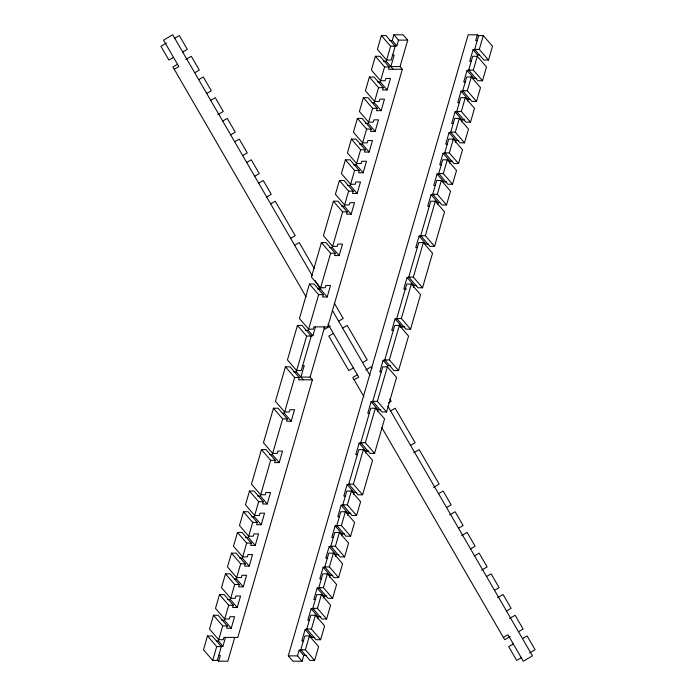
<?xml version="1.0" encoding="UTF-8"?>
<svg xmlns="http://www.w3.org/2000/svg" width="696" height="696" viewBox="0 0 696 696"><rect width="100%" height="100%" fill="white"/><g stroke="black" fill="none" stroke-linecap="round" stroke-linejoin="round"><path stroke-width="1.04" d="M207.495 635.953L203.502 649.751L212.706 660.417L217.309 660.417L221.311 646.619L212.106 635.953L207.495 635.953L216.7 646.619L221.311 646.619M312.408 379.79L298.593 379.79L299.263 377.484L290.049 366.818L285.447 366.818L275.451 401.322L284.655 411.988L289.266 411.988L289.936 409.683L294.538 409.683L291.206 421.193L286.595 421.193L287.265 418.888L278.061 408.23L273.458 408.23L263.462 442.726L272.667 453.392L277.278 453.392L277.939 451.086L282.55 451.086L279.218 462.596L274.607 462.596L275.277 460.3L266.072 449.633L261.461 449.633L251.474 484.129L260.678 494.795L265.28 494.795L265.95 492.498L270.553 492.498L267.22 504L262.618 504L263.279 501.703L254.075 491.037L249.472 491.037L245.47 504.835L254.675 515.501L259.286 515.501L259.956 513.196L264.558 513.196L261.226 524.706L256.615 524.706L257.285 522.4L248.08 511.734L243.478 511.734L239.476 525.532L248.681 536.198L253.292 536.198L253.953 533.902L258.564 533.902L255.232 545.403L250.621 545.403L251.291 543.106L242.086 532.44L237.475 532.44L233.482 546.238L242.686 556.904L247.289 556.904L247.959 554.599L252.57 554.599L249.238 566.109L244.627 566.109L245.296 563.803L236.092 553.146L231.481 553.146L227.488 566.944L236.692 577.602L241.295 577.602L241.964 575.305L246.567 575.305L243.235 586.806L238.632 586.806L239.293 584.51L230.089 573.843L225.487 573.843L221.493 587.642L230.698 598.308L235.3 598.308L235.97 596.002L240.572 596.002L237.24 607.512L232.638 607.512L233.299 605.216L224.095 594.549L219.492 594.549L215.49 608.347L224.695 619.014L229.306 619.014L229.967 616.708L234.578 616.708L231.246 628.218L226.635 628.218L227.305 625.913L218.1 615.247L213.489 615.247L209.496 629.045L218.701 639.711L223.312 639.711L223.973 637.414L237.797 637.414L312.408 379.79L310.111 377.119L300.898 377.119L304.23 365.618L302.386 365.618M297.436 325.415L287.448 359.919L296.653 370.585L301.255 370.585L311.251 336.081L302.047 325.415L297.436 325.415L306.64 336.081L311.251 336.081M402.349 69.252L388.533 69.252L389.203 66.955L379.999 56.289L375.388 56.289L371.394 70.087L380.599 80.753L385.201 80.753L385.871 78.448L390.473 78.448L387.141 89.958L382.539 89.958L383.2 87.653L373.996 76.986L369.393 76.986L365.391 90.784L374.605 101.451L379.207 101.451L379.877 99.154L384.479 99.154L381.147 110.655L376.545 110.655L377.206 108.358L368.001 97.692L363.399 97.692L359.397 111.49L368.602 122.157L373.213 122.157L373.874 119.851L378.485 119.851L375.153 131.361L370.542 131.361L371.212 129.056L362.007 118.398L357.396 118.398L353.403 132.196L362.607 142.854L367.218 142.854L367.88 140.557L372.49 140.557L369.158 152.067L364.547 152.067L365.217 149.762L356.013 139.096L351.402 139.096L347.408 152.894L356.613 163.56L361.215 163.56L361.885 161.255L366.488 161.255L363.155 172.765L358.553 172.765L359.223 170.468L350.018 159.802L345.407 159.802L341.414 173.6L350.619 184.266L355.221 184.266L355.891 181.96L360.493 181.96L357.161 193.471L352.559 193.471L353.22 191.165L344.015 180.499L339.413 180.499L335.411 194.297L344.624 204.963L349.227 204.963L349.897 202.666L354.499 202.666L351.167 214.168L346.565 214.168L347.226 211.871L338.021 201.205L333.419 201.205L323.423 235.7L332.627 246.367L337.238 246.367L337.899 244.07L342.51 244.07L339.178 255.571L334.567 255.571L335.237 253.274L326.032 242.608L321.421 242.608L311.434 277.112L320.639 287.77L325.241 287.77L325.911 285.473L330.513 285.473L327.181 296.975L322.579 296.975L323.24 294.678L314.035 284.012L309.433 284.012L299.437 318.516L308.641 329.182L313.252 329.182L313.913 326.876L327.738 326.876L402.349 69.252L400.052 66.59L390.839 66.59L394.171 55.08L392.327 55.08M381.382 35.583L377.389 49.381L386.593 60.047L391.195 60.047L395.197 46.249L385.993 35.583L381.382 35.583L390.587 46.249L395.197 46.249M212.706 660.417L216.7 646.619M225.443 637.623L222.946 646.253L218.344 640.92L222.703 625.913L213.489 615.247M231.246 628.218L224.338 620.214L228.697 605.216L219.492 594.549M230.698 598.308L234.691 584.51L225.487 573.843M243.235 586.806L236.335 578.811L240.685 563.803L231.481 553.146M249.238 566.109L242.33 558.114L246.68 543.106L237.475 532.44M255.232 545.403L248.324 537.408L252.683 522.4L243.478 511.734M261.226 524.706L254.318 516.702L258.677 501.703L249.472 491.037M267.22 504L260.321 496.004L270.666 460.3L261.461 449.633M279.218 462.596L272.31 454.601L282.663 418.888L273.458 408.23M291.206 421.193L284.299 413.198L294.652 377.484L285.447 366.818M303.195 379.79L296.296 371.786L306.64 336.081M315.392 327.085L312.887 335.716L308.285 330.382L318.637 294.678L309.433 284.012M327.181 296.975L320.282 288.979L330.626 253.274L321.421 242.608M339.178 255.571L332.27 247.576L342.623 211.871L333.419 201.205M351.167 214.168L344.259 206.173L348.618 191.165L339.413 180.499M357.161 193.471L350.262 185.467L354.612 170.468L345.407 159.802M363.155 172.765L356.256 164.769L360.606 149.762L351.402 139.096M369.158 152.067L362.251 144.063L366.609 129.056L357.396 118.398M375.153 131.361L368.245 123.366L372.604 108.358L363.399 97.692M381.147 110.655L374.239 102.66L378.598 87.653L369.393 76.986M387.141 89.958L380.242 81.954L384.592 66.955L375.388 56.289M393.136 69.252L386.236 61.257L390.587 46.249M393.901 34.8L398.504 40.133L396.833 45.884L392.231 40.551L393.901 34.8L403.115 34.8L407.717 40.133L400.052 66.59M234.656 637.623L227.827 661.2L218.614 661.2L220.284 655.449L218.44 655.449M310.111 377.119L324.606 327.085M302.099 661.2L297.496 655.867L299.167 650.116L303.769 655.449L302.099 661.2L292.885 661.2L288.283 655.867L468.173 34.8L477.386 34.8L478.7 36.322M307.006 629.41L305.161 629.41L301.829 640.92L303.673 640.92M313.922 608.713L311.155 608.713L307.823 620.214L309.668 620.214M319.916 588.007L317.15 588.007L313.818 599.517L315.662 599.517M324.988 567.31L323.153 567.31L319.821 578.811L321.656 578.811M331.914 546.604L329.147 546.604L325.815 558.114L327.659 558.114M337.908 525.898L335.141 525.898L331.809 537.408L333.654 537.408M343.902 505.2L341.136 505.2L337.804 516.702L339.648 516.702M349.897 484.494L347.139 484.494L343.798 496.004L345.642 496.004M361.894 443.091L359.127 443.091L355.795 454.601L357.64 454.601M372.96 401.688L371.116 401.688L367.784 413.198L369.628 413.198M385.871 360.284L383.113 360.284L379.781 371.786L381.617 371.786M397.868 318.881L395.102 318.881L391.77 330.382L393.614 330.382M409.857 277.478L407.099 277.478L403.767 288.979L406.525 288.979M421.854 236.066L419.088 236.066L415.756 247.576L417.6 247.576M433.843 194.662L431.076 194.662L427.744 206.173L429.589 206.173M439.837 173.965L437.079 173.965L433.747 185.467L435.583 185.467M445.832 153.259L443.074 153.259L439.741 164.769L441.586 164.769M450.912 132.562L449.068 132.562L445.736 144.063L447.58 144.063M457.829 111.856L455.062 111.856L451.73 123.366L453.575 123.366M463.823 91.15L461.057 91.15L457.724 102.66L459.569 102.66M469.817 70.453L467.06 70.453L463.727 81.954L465.563 81.954M474.898 49.747L473.054 49.747L469.722 61.257L471.566 61.257M477.386 34.8L475.716 40.551L477.56 40.551M300.803 649.751L304.805 635.953L309.407 635.953L318.611 646.619L314.618 660.417L310.007 660.417L300.803 649.751L305.413 649.751L314.618 660.417M306.797 629.045L310.799 615.247L315.401 615.247L324.606 625.913L320.612 639.711L316.001 639.711L306.797 629.045L311.408 629.045L320.612 639.711M312.8 608.347L316.793 594.549L321.395 594.549L330.609 605.216L326.607 619.014L322.004 619.014L312.8 608.347L317.402 608.347L326.607 619.014M318.794 587.642L322.787 573.843L327.398 573.843L336.603 584.51L332.601 598.308L327.999 598.308L318.794 587.642L323.396 587.642L332.601 598.308M324.788 566.944L328.782 553.146L333.393 553.146L342.597 563.803L338.604 577.602L333.993 577.602L324.788 566.944L329.391 566.944L338.604 577.602M330.783 546.238L334.785 532.44L339.387 532.44L348.592 543.106L344.598 556.904L339.987 556.904L330.783 546.238L335.394 546.238L344.598 556.904M336.777 525.532L340.779 511.734L345.381 511.734L354.586 522.4L350.593 536.198L345.982 536.198L336.777 525.532L341.388 525.532L350.593 536.198M342.78 504.835L346.773 491.037L351.376 491.037L360.589 501.703L356.587 515.501L351.985 515.501L342.78 504.835L347.382 504.835L356.587 515.501M348.774 484.129L358.762 449.633L363.373 449.633L372.577 460.3L362.581 494.795L357.979 494.795L348.774 484.129L353.377 484.129L362.581 494.795M360.763 442.726L370.759 408.23L375.361 408.23L384.566 418.888L374.579 453.392L369.967 453.392L360.763 442.726L365.374 442.726L374.579 453.392M372.76 401.322L382.748 366.818L387.359 366.818L396.563 377.484L386.567 411.988L381.965 411.988L372.76 401.322L377.363 401.322L386.567 411.988M384.749 359.919L394.745 325.415L399.347 325.415L408.552 336.081L398.564 370.585L393.953 370.585L384.749 359.919L389.36 359.919L398.564 370.585M396.737 318.516L406.734 284.012L411.345 284.012L420.549 294.678L410.553 329.182L405.951 329.182L396.737 318.516L401.348 318.516L410.553 329.182M408.735 277.112L418.722 242.608L423.333 242.608L432.538 253.274L422.542 287.77L417.939 287.77L408.735 277.112L413.337 277.112L422.542 287.77M420.723 235.7L430.72 201.205L435.322 201.205L444.526 211.871L434.539 246.367L429.928 246.367L420.723 235.7L425.334 235.7L434.539 246.367M432.721 194.297L436.714 180.499L441.325 180.499L450.53 191.165L446.527 204.963L441.925 204.963L432.721 194.297L437.323 194.297L446.527 204.963M438.715 173.6L442.708 159.802L447.319 159.802L456.524 170.468L452.522 184.266L447.92 184.266L438.715 173.6L443.317 173.6L452.522 184.266M444.709 152.894L448.711 139.096L453.313 139.096L462.518 149.762L458.525 163.56L453.914 163.56L444.709 152.894L449.32 152.894L458.525 163.56M450.703 132.196L454.705 118.398L459.308 118.398L468.512 129.056L464.519 142.854L459.908 142.854L450.703 132.196L455.315 132.196L464.519 142.854M456.707 111.49L460.7 97.692L465.302 97.692L474.507 108.358L470.513 122.157L465.911 122.157L456.707 111.49L461.309 111.49L470.513 122.157M462.701 90.784L466.694 76.986L471.305 76.986L480.51 87.653L476.508 101.451L471.905 101.451L462.701 90.784L467.303 90.784L476.508 101.451M468.695 70.087L472.688 56.289L477.299 56.289L486.504 66.955L482.511 80.753L477.9 80.753L468.695 70.087L473.297 70.087L482.511 80.753M474.689 49.381L478.691 35.583L483.294 35.583L492.498 46.249L488.505 60.047L483.894 60.047L474.689 49.381L479.3 49.381L488.505 60.047M305.413 649.751L309.764 634.743M311.408 629.045L315.401 615.247M317.402 608.347L321.395 594.549M323.396 587.642L327.398 573.843M329.391 566.944L333.393 553.146M335.394 546.238L339.387 532.44M341.388 525.532L345.381 511.734M347.382 504.835L351.376 491.037M353.377 484.129L363.373 449.633M365.374 442.726L375.361 408.23M377.363 401.322L387.715 365.618L383.113 360.284M389.36 359.919L399.704 324.214M401.348 318.516L411.345 284.012M413.337 277.112L423.333 242.608M425.334 235.7L435.322 201.205M437.323 194.297L441.325 180.499M443.317 173.6L447.319 159.802M449.32 152.894L453.313 139.096M455.315 132.196L459.308 118.398M461.309 111.49L465.302 97.692M467.303 90.784L471.305 76.986M473.297 70.087L477.656 55.08L473.054 49.747M479.3 49.381L483.294 35.583M317.507 618.622L318.063 616.708L311.155 608.713M323.501 597.925L324.058 596.002L317.15 588.007M329.495 577.219L330.052 575.305L323.153 567.31M335.498 556.522L336.046 554.599L329.147 546.604M341.492 535.816L342.049 533.902L335.141 525.898M347.487 515.118L348.043 513.196L341.136 505.2M353.481 494.412L354.038 492.498L347.139 484.494M365.478 453.009L366.026 451.086L359.127 443.091M377.467 411.606L378.024 409.683L371.116 401.688M413.441 287.387L413.998 285.473L407.099 277.478M437.427 204.581L437.984 202.666L431.076 194.662M449.425 163.177L449.973 161.255L443.074 153.259M455.419 142.471L455.976 140.557L449.068 132.562M461.413 121.774L461.97 119.851L455.062 111.856M467.407 101.068L467.964 99.154L461.057 91.15M166.431 43.048L160.915 46.249L168.902 60.047L173.504 57.385M174.722 38.254L179.324 35.583L187.311 49.381L182.709 52.052M177.506 64.284L172.904 66.955L306.04 296.792M185.788 59.491L191.313 56.289L199.308 70.087L194.706 72.749M174.235 69.252L178.837 66.59L163.516 40.133L172.721 34.8L312.269 275.703M198.708 79.657L203.31 76.986L211.297 90.784L206.695 93.455M210.697 100.355L215.299 97.692L223.294 111.49L217.77 114.692M222.685 121.061L227.287 118.398L235.283 132.196L230.68 134.859M234.683 141.766L239.285 139.096L247.28 152.894L242.669 155.565M246.671 162.464L251.273 159.802L259.269 173.6L254.666 176.262M258.668 183.17L263.271 180.499L271.257 194.297L266.655 196.968M270.657 203.867L275.259 201.205L295.243 235.7L290.641 238.371M294.643 245.27L299.245 242.608L314.105 268.264M330.33 325.98L324.806 329.182L323.918 327.642M338.613 321.178L343.215 318.516L334.306 303.134M333.401 333.419L328.799 336.081L348.792 370.585L353.394 367.914M342.606 328.086L347.208 325.415L367.201 359.919L362.599 362.581M357.387 374.822L352.785 377.484L363.921 396.711M365.67 370.02L371.194 366.818L372.082 368.358M354.116 379.79L358.718 377.119L328.068 324.214M388.42 402.923L391.178 401.322L389.847 399.025M390.578 410.892L395.18 408.23L415.164 442.726L410.562 445.397M413.642 452.826L419.166 449.633L439.15 484.129L433.625 487.33M438.55 493.699L443.152 491.037L451.147 504.835L446.536 507.497M449.616 514.936L455.14 511.734L463.136 525.532L458.533 528.203M461.613 535.642L467.138 532.44L475.124 546.238L470.522 548.9M474.524 555.808L479.126 553.146L487.122 566.944L481.597 570.137M486.513 576.514L491.115 573.843L499.11 587.642L494.508 590.312M497.588 597.742L503.112 594.549L511.108 608.347L506.505 611.01M509.576 618.448L515.101 615.247L523.096 629.045L518.494 631.716M503.356 637.414L507.958 634.743L523.279 661.2L532.483 655.867L387.811 406.116M510.212 636.509L504.687 639.711L381.895 427.736M513.291 643.948L508.689 646.619L516.676 660.417L521.278 657.746M522.496 638.615L527.098 635.953L535.085 649.751L529.569 652.952M398.504 40.133L407.717 40.133M389.464 40.551L392.231 40.551M394.066 45.884L396.833 45.884M477.656 55.08L479.5 55.08M383.47 61.257L386.236 61.257M384.592 66.955L389.203 66.955M476.725 78.448L473.959 78.448L467.06 70.453M377.476 81.954L380.242 81.954M378.598 87.653L383.2 87.653M467.964 99.154L469.809 99.154M372.404 102.66L374.239 102.66M372.604 108.358L377.206 108.358M461.97 119.851L464.728 119.851M365.487 123.366L368.245 123.366M366.609 129.056L371.212 129.056M455.976 140.557L458.734 140.557M359.484 144.063L362.251 144.063M360.606 149.762L365.217 149.762M449.973 161.255L452.739 161.255M353.49 164.769L356.256 164.769M354.612 170.468L359.223 170.468M446.745 181.96L443.978 181.96L437.079 173.965M347.495 185.467L350.262 185.467M348.618 191.165L353.22 191.165M437.984 202.666L439.829 202.666M341.501 206.173L344.259 206.173M342.623 211.871L347.226 211.871M428.753 244.07L425.995 244.07L419.088 236.066M329.504 247.576L332.27 247.576M330.626 253.274L335.237 253.274M413.998 285.473L416.765 285.473M317.515 288.979L320.282 288.979M318.637 294.678L323.24 294.678M399.956 326.876L404.767 326.876M305.527 330.382L308.285 330.382M310.129 335.716L312.887 335.716M387.715 365.618L390.473 365.618M293.529 371.786L296.296 371.786M294.652 377.484L299.263 377.484M378.024 409.683L380.79 409.683M282.463 413.198L284.299 413.198M282.663 418.888L287.265 418.888M366.026 451.086L368.793 451.086M269.543 454.601L272.31 454.601M270.666 460.3L275.277 460.3M354.038 492.498L356.804 492.498M257.555 496.004L260.321 496.004M258.677 501.703L263.279 501.703M348.043 513.196L350.81 513.196M251.56 516.702L254.318 516.702M252.683 522.4L257.285 522.4M342.049 533.902L344.807 533.902M245.558 537.408L248.324 537.408M246.68 543.106L251.291 543.106M336.046 554.599L338.813 554.599M239.563 558.114L242.33 558.114M240.685 563.803L245.296 563.803M330.052 575.305L332.819 575.305M234.491 578.811L236.335 578.811M234.691 584.51L239.293 584.51M324.058 596.002L326.824 596.002M227.575 599.517L230.341 599.517L237.24 607.512M228.697 605.216L233.299 605.216M318.063 616.708L320.821 616.708M221.58 620.214L224.338 620.214M222.703 625.913L227.305 625.913M310.016 637.414L314.827 637.414M216.499 640.92L218.344 640.92M221.102 646.253L222.946 646.253M299.167 650.116L301.933 650.116M303.769 655.449L306.536 655.449M288.283 655.867L297.496 655.867M395.102 318.881L402.01 326.876M305.161 629.41L312.069 637.414M217.3 659.678L218.614 661.2M314.992 280.401L319.96 288.979M332.41 310.468L370.046 375.449"/></g></svg>
